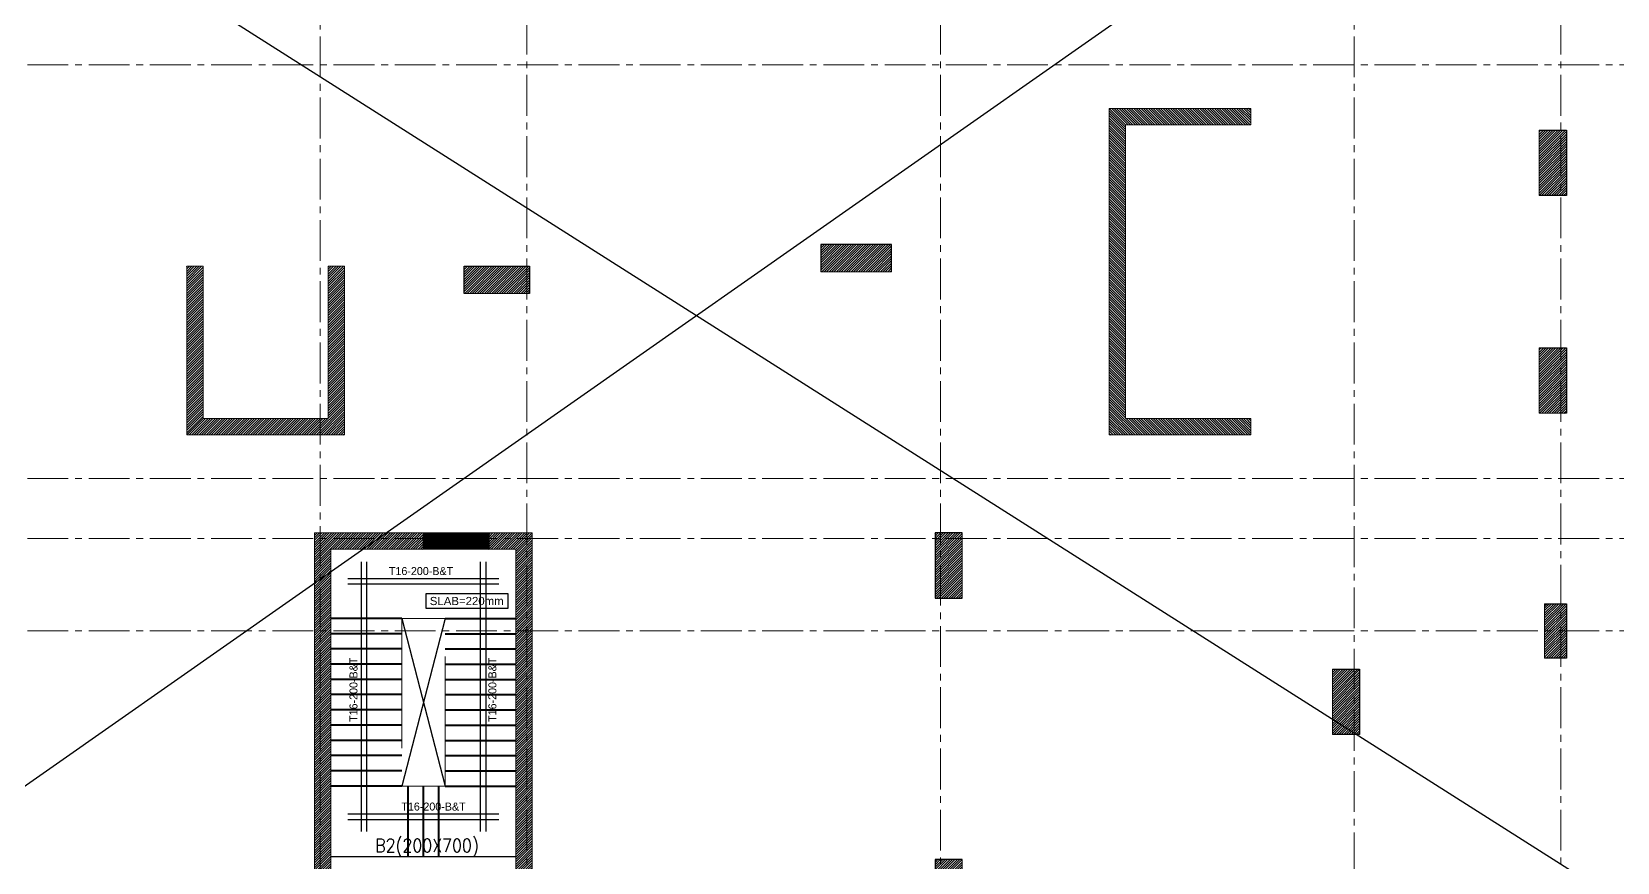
# Model space of a CAD drawing. Header units: millimetres. Extents: x -967280 to 3852, y 2833 to 1955156.
# Drawn here: x -429926 to -400794, y 589687 to 604946 of the extents above; entities that cross this region are included whole.
import ezdxf
from ezdxf.enums import TextEntityAlignment as Align

# ---------------------------------------------------------------- set-up
doc = ezdxf.new("R2010")
doc.units = ezdxf.units.MM
doc.header["$LTSCALE"] = 1000
for name, pattern in [('$0$DASHED2', [0.375, 0.25, -0.125]), ('Columns_Structural070816$0$CENTER2', [1.125, 0.75, -0.125, 0.125, -0.125]), ('HIDDEN', [0.375, 0.25, -0.125]), ('HRZN_Line-Ptrn-Sold', [9144001.0, 9144000.0, -1]), ('Overhead', [3.96875, 2.38125, -1.5875])]:
    doc.linetypes.add(name, pattern=pattern)
for name, color, linetype, lineweight in [('A-STAIR', 1, 'HRZN_Line-Ptrn-Sold', 13), ('S - column', 6, 'Continuous', 60), ('S - stair', 3, 'Continuous', 40), ('ST-000-AXIS', 9, 'Columns_Structural070816$0$CENTER2', 9), ('ST-203-SLAB-TXT', 7, 'Continuous', 30), ('ST-RFT-BOT', 2, '$0$DASHED2', 30)]:
    doc.layers.add(name, color=color, linetype=linetype, lineweight=lineweight)
for name, color, linetype in [('S - col hach', 1, 'Continuous'), ('S - dot', 1, 'Continuous'), ('S -Beams', 2, 'Continuous'), ('S-OPENING', 4, 'Continuous')]:
    doc.layers.add(name, color=color, linetype=linetype)
doc.styles.add('B05-FIRST FLOOR PLAN$0$XS-Roof RFT$0$T25-100', font='STENCIL.shx', dxfattribs={"height": 250})
doc.styles.add('ST-DIM', font='romans.shx', dxfattribs={"width": 0.85})
doc.styles.add('XREF-ST-FRAMING 1ST FLOOR$0$STRECTURAL', font='arial.ttf')
pattern_1 = [(45, (193250.144, -596912.31), (-22.4506403, 22.4506403), [])]
pattern_2 = [(45, (-119733.897, -851549.915), (-22.4506403, 22.4506403), [])]

# ---------------------------------------------------------------- blocks, each defined once
blk = doc.blocks.new('FROM FOUNDATION TO UPPER LOWER BASEMENT_COLUMNS(new2)')
at = {"layer": 'S - col hach'}
h = blk.add_hatch(dxfattribs=at)
h.set_pattern_fill('ANSI31', color=256, scale=10, angle=-90)
h.set_pattern_definition([(315, (-770003.16, 861038.448), (22.4506403, 22.4506403), [])])
h.paths.add_polyline_path([(450199, 621040), (447899, 621040), (447899, 626440), (450199, 626440), (450199, 626740), (447599, 626740), (447599, 620740), (450199, 620740)])
h = blk.add_hatch(dxfattribs=at)
h.set_pattern_fill('ANSI31', color=256, scale=10)
h.set_pattern_definition([(45, (193250.144, -601912.31), (-22.4506403, 22.4506403), [])])
h.paths.add_polyline_path([(455999, 625140), (455999, 626340), (455499, 626340), (455499, 625140)])
h = blk.add_hatch(dxfattribs=at)
h.set_pattern_fill('ANSI31', color=256, scale=10)
h.set_pattern_definition([(45, (172750.148, -603312.31), (-22.4506403, 22.4506403), [])])
h.paths.add_polyline_path([(443599, 623740), (443599, 624240), (442299, 624240), (442299, 623740)])
h = blk.add_hatch(dxfattribs=at)
h.set_pattern_fill('ANSI31', color=256, scale=10)
h.set_pattern_definition(pattern_1)
h.paths.add_polyline_path([(433249, 623840), (433249, 621040), (430949, 621040), (430949, 623840), (430649, 623840), (430649, 620740), (433549, 620740), (433549, 623840)])
h = blk.add_hatch(dxfattribs=at)
h.set_pattern_fill('ANSI31', color=256, scale=10)
h.set_pattern_definition([(45, (167000.147, -603712.31), (-22.4506403, 22.4506403), [])])
h.paths.add_polyline_path([(436456, 623340), (436949, 623340), (436949, 623840), (435749, 623840), (435749, 623340)])
h = blk.add_hatch(dxfattribs=at)
h.set_pattern_fill('ANSI31', color=256, scale=10)
h.set_pattern_definition(pattern_2)
h.paths.add_polyline_path([(455999, 622340), (455499, 622340), (455499, 621140), (455999, 621140)])
h = blk.add_hatch(dxfattribs=at)
h.set_pattern_fill('ANSI31', color=256, scale=10)
h.set_pattern_definition([(45, (907727.56, 223202.353), (-22.4506403, 22.4506403), [])])
h.paths.add_polyline_path([(436699, 618640), (436699, 612040), (433299, 612040), (433299, 618640), (434999, 618640), (434999, 618940), (432999, 618940), (432999, 611740), (436999, 611740), (436999, 618940), (436199, 618940), (436199, 618640)])
h = blk.add_hatch(dxfattribs=at)
h.set_pattern_fill('ANSI31', color=256, scale=10)
h.set_pattern_definition(pattern_2)
h.paths.add_polyline_path([(444899, 618940), (444399, 618940), (444399, 617740), (444899, 617740)])
h = blk.add_hatch(dxfattribs=at)
h.set_pattern_fill('ANSI31', color=256, scale=10)
h.set_pattern_definition([(45, (193250.144, -597112.31), (-22.4506403, 22.4506403), [])])
h.paths.add_polyline_path([(455599, 616640), (455999, 616640), (455999, 617640), (455599, 617640), (455599, 617179)])
h = blk.add_hatch(dxfattribs=at)
h.set_pattern_fill('ANSI31', color=256, scale=10)
h.set_pattern_definition([(45, (193250.144, -598612.31), (-22.4506403, 22.4506403), [])])
h.paths.add_polyline_path([(452199, 615240), (452199, 616440), (451699, 616440), (451699, 615240), (451832, 615240)])
h = blk.add_hatch(dxfattribs=at)
h.set_pattern_fill('ANSI31', color=256, scale=10)
h.set_pattern_definition(pattern_1)
h.paths.add_polyline_path([(444899, 611640), (444899, 612940), (444399, 612940), (444399, 611640)])
at = {"layer": 'S - column', "lineweight": 15}
for points in [[(450199, 621040), (447899, 621040), (447899, 626440), (450199, 626440), (450199, 626740), (447599, 626740), (447599, 620740), (450199, 620740)], [(455499, 625140), (455999, 625140), (455999, 626340), (455499, 626340)], [(442299, 623740), (443599, 623740), (443599, 624240), (442299, 624240)], [(433249, 623840), (433249, 621040), (430949, 621040), (430949, 623840), (430649, 623840), (430649, 620740), (433549, 620740), (433549, 623840)], [(435749, 623340), (436949, 623340), (436949, 623840), (435749, 623840)], [(455499, 621140), (455999, 621140), (455999, 622340), (455499, 622340)], [(436699, 612040), (433299, 612040), (433299, 618640), (434999, 618640), (434999, 618940), (432999, 618940), (432999, 611740), (436999, 611740), (436999, 618940), (436199, 618940), (436199, 618640), (436699, 618640)], [(444399, 617740), (444399, 618940), (444899, 618940), (444899, 617740)], [(455599, 616640), (455599, 617640), (455999, 617640), (455999, 616640)], [(452199, 616440), (452199, 615240), (451699, 615240), (451699, 616440)], [(444399, 611640), (444399, 612940), (444899, 612940), (444899, 611640)]]:
    blk.add_lwpolyline(points, close=True, dxfattribs=at)
at = {"layer": 'ST-RFT-BOT', "color": 7, "linetype": 'Continuous', "ltscale": 30}
for points in [[(455499, 626340), (455999, 626340), (455999, 625140), (455499, 625140)], [(443599, 623740), (443599, 624240), (442299, 624240), (442299, 623740)], [(435749, 623340), (435749, 623840), (436949, 623840), (436949, 623340)], [(455499, 622340), (455999, 622340), (455999, 621140)], [(444899, 618940), (444399, 618940), (444399, 617740), (444899, 617740)], [(455599, 617640), (455999, 617640), (455999, 616640), (455599, 616640)], [(451699, 616440), (452199, 616440), (452199, 615240), (451699, 615240)], [(444899, 612940), (444399, 612940), (444399, 611640), (444899, 611640)]]:
    blk.add_lwpolyline(points, dxfattribs=at)
blk = doc.blocks.new('AXES-00')
at = {"layer": 'ST-000-AXIS'}
for p, q in [((533098.9, 695813.8), (533098.9, 750979.6)), ((536898.9, 750979.6), (536898.9, 695813.8)), ((544498.9, 750979.6), (544498.9, 695813.8)), ((552098.9, 695813.8), (552098.9, 750979.6)), ((555898.9, 750979.6), (555898.9, 695813.8)), ((575723.2, 727539.7), (505674.3, 727539.7)), ((575723.2, 719939.7), (505674.3, 719939.7)), ((575723.2, 718839.7), (505674.3, 718839.7)), ((575723.2, 717139.7), (505674.3, 717139.7))]:
    blk.add_line(p, q, dxfattribs=at)

msp = doc.modelspace()

# ---------------------------------------------------------------- hatches: boundary and pattern name
at = {"layer": 'S-OPENING', "ltscale": 30, "transparency": 33554483}
h = msp.add_hatch(dxfattribs=at)
h.set_pattern_fill('ANSI37', scale=5)
h.set_pattern_definition([(45, (467355.481, -97474.431), (-11.22532015, 11.22532015), []), (135, (467355.481, -97474.431), (-11.22532015, -11.22532015), [])])
h.paths.add_polyline_path([(-422728.7, 595737.4), (-421528.7, 595737.4), (-421528.7, 595437.4), (-422728.7, 595437.4)])

# ---------------------------------------------------------------- linework, layer by layer
at = {"layer": 'A-STAIR', "linetype": 'Overhead'}
msp.add_lwpolyline([(-422328.7, 594167.4), (-423128.7, 594167.4), (-423128.7, 591087.4), (-422328.7, 591087.4)], close=True, dxfattribs=at)
at = {"layer": 'S - dot'}
for p, q in [((-393293.7, 616837.4), (-439828.7, 584237.4)), ((-393293.7, 616837.4), (-439828.7, 584237.4)), ((-439928.7, 613837.4), (-393293.7, 584237.4)), ((-439928.7, 613837.4), (-393293.7, 584237.4))]:
    msp.add_line(p, q, dxfattribs=at)
at = {"layer": 'S - stair', "linetype": 'HIDDEN', "ltscale": 500}
for p, q in [((-423128.7, 594167.4), (-424428.7, 594167.4)), ((-422328.7, 594167.4), (-421028.7, 594167.4)), ((-423128.7, 593887.4), (-424428.7, 593887.4)), ((-422328.7, 593887.4), (-421028.7, 593887.4)), ((-423128.7, 593607.4), (-424428.7, 593607.4)), ((-422328.7, 593607.4), (-421028.7, 593607.4)), ((-423128.7, 593327.4), (-424428.7, 593327.4)), ((-422328.7, 593327.4), (-421028.7, 593327.4)), ((-423128.7, 593047.4), (-424428.7, 593047.4)), ((-422328.7, 593047.4), (-421028.7, 593047.4)), ((-423128.7, 592767.4), (-424428.7, 592767.4)), ((-422328.7, 592767.4), (-421028.7, 592767.4)), ((-423128.7, 592487.4), (-424428.7, 592487.4)), ((-422328.7, 592487.4), (-421028.7, 592487.4)), ((-423128.7, 592207.4), (-424428.7, 592207.4)), ((-422328.7, 592207.4), (-421028.7, 592207.4)), ((-423128.7, 591927.4), (-424428.7, 591927.4)), ((-422328.7, 591927.4), (-421028.7, 591927.4)), ((-423128.7, 591647.4), (-424428.7, 591647.4)), ((-422328.7, 591647.4), (-421028.7, 591647.4)), ((-423128.7, 591367.4), (-424428.7, 591367.4)), ((-423128.7, 591087.4), (-424428.7, 591087.4)), ((-423013.2, 591087.4), (-423013.2, 589787.4)), ((-422733.2, 591087.4), (-422733.2, 589787.4)), ((-422733.2, 591087.4), (-422733.2, 589787.4)), ((-422453.2, 591087.4), (-422453.2, 589787.4)), ((-422328.7, 591367.4), (-421028.7, 591367.4)), ((-422328.7, 591087.4), (-421028.7, 591087.4))]:
    msp.add_line(p, q, dxfattribs=at)
at = {"layer": 'S -Beams'}
msp.add_line((-421028.7, 589787.4), (-424428.7, 589787.4), dxfattribs=at)
at = {"layer": 'S-OPENING', "color": 4, "ltscale": 30}
msp.add_lwpolyline([(-422728.7, 595737.4), (-421528.7, 595737.4), (-421528.7, 595437.4), (-422728.7, 595437.4)], close=True, dxfattribs=at)
at = {"layer": 'ST-203-SLAB-TXT'}
msp.add_lwpolyline([(-422678.7, 594626.5), (-421176.2, 594626.5), (-421176.2, 594347.1), (-422678.7, 594347.1)], close=True, dxfattribs=at)
at = {"layer": 'ST-RFT-BOT', "ltscale": 30}
for p, q in [((-423872.9, 595210.1), (-423872.9, 590254)), ((-423772.9, 595210.1), (-423772.9, 590254)), ((-421684.5, 595210.1), (-421684.5, 590254)), ((-421584.5, 595210.1), (-421584.5, 590254)), ((-421342, 594896.8), (-424115.4, 594896.8)), ((-421342, 594796.8), (-424115.4, 594796.8)), ((-421342, 590569.9), (-424115.4, 590569.9)), ((-421342, 590469.9), (-424115.4, 590469.9))]:
    msp.add_line(p, q, dxfattribs=at)
at = {"layer": 'ST-RFT-BOT', "color": 3, "linetype": 'Continuous', "ltscale": 30}
for p, q in [((-422328.7, 594167.4), (-423128.7, 591087.4)), ((-423128.7, 594167.4), (-422328.7, 591087.4))]:
    msp.add_line(p, q, dxfattribs=at)

# ---------------------------------------------------------------- block references
at = {"layer": 'S - column'}
msp.add_blockref('FROM FOUNDATION TO UPPER LOWER BASEMENT_COLUMNS(new2)', (-857727.6, -23202.4), dxfattribs=at)
at = {"layer": 'S -Beams'}
msp.add_blockref('AXES-00', (-957727.6, -123202.4), dxfattribs=at)

# ---------------------------------------------------------------- texts
at = {"layer": 'ST-203-SLAB-TXT', "style": 'B05-FIRST FLOOR PLAN$0$XS-Roof RFT$0$T25-100'}
for p in [(-422773, 594920.3), (-422543.8, 590593.4)]:
    msp.add_text('T16-200-B&T', height=147.028, dxfattribs=at).set_placement(p, align=Align.BOTTOM_CENTER)
for p in [(-423896.4, 592856.7), (-421344.8, 592856.7)]:
    msp.add_text('T16-200-B&T', height=147.028, rotation=90, dxfattribs=at).set_placement(p, align=Align.BOTTOM_CENTER)
at = {"layer": 'ST-203-SLAB-TXT', "style": 'ST-DIM', "width": 0.85}
msp.add_text('B2(200X700)', height=250, dxfattribs=at).set_placement((-422663.1, 589995.7), align=Align.MIDDLE_CENTER)
at = {"layer": 'ST-203-SLAB-TXT', "insert": (-421933.1, 594486.5), "char_height": 149.99, "attachment_point": 5, "style": 'XREF-ST-FRAMING 1ST FLOOR$0$STRECTURAL'}
msp.add_mtext('SLAB=220mm', dxfattribs=at)

doc.saveas('drawing.dxf')
